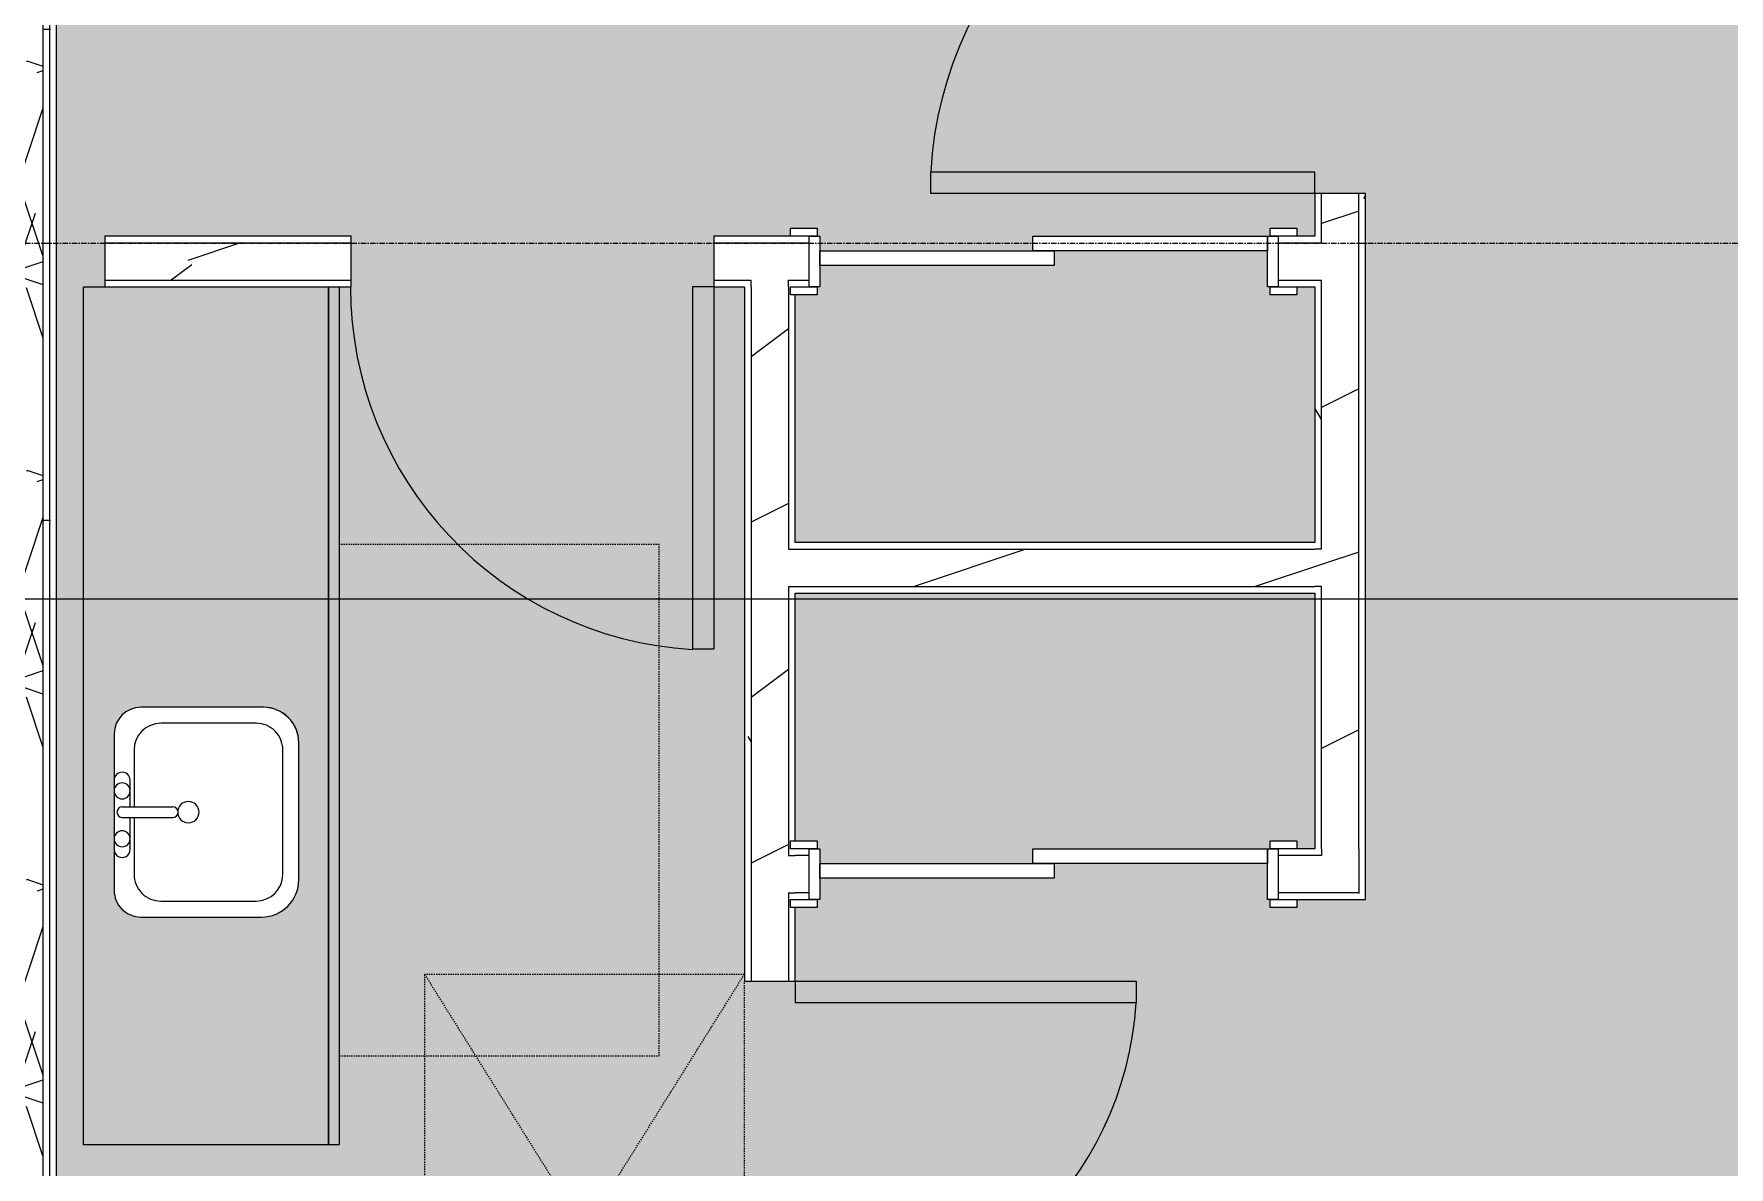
# Model space of a CAD drawing. Header units: inches. Extents: x -4501 to -113, y 9396 to 12816.
# Drawn here: x -3424.2 to -3265.2, y 11781.9 to 11888.2 of the extents above; entities that cross this region are included whole.
import ezdxf

# ---------------------------------------------------------------- set-up
doc = ezdxf.new("R2010")
doc.units = ezdxf.units.IN
doc.header["$MEASUREMENT"] = 0
doc.linetypes.add('Grid Line 1_2_', pattern=[0.875, 0.5, -0.125, 0.125, -0.125])
doc.linetypes.add('Hidden 1_8_', pattern=[0.1875, 0.125, -0.0625])
for name, color, linetype, lineweight in [('0-1', 7, 'Continuous', 5), ('0-3', 7, 'Continuous', 9), ('A-AREA-PATT-4', 41, 'Continuous', 9), ('A-DETL-HDLN-1', 7, 'Hidden 1_8_', 9), ('A-DOOR-3', 7, 'Continuous', 9), ('A-DOOR-4', 90, 'Continuous', 13), ('A-DOOR-FRAM-2', 90, 'Continuous', 13), ('A-WALL', 113, 'Continuous', 9), ('A-WALL-3', 250, 'Continuous', 25), ('A-WALL-4', 7, 'Continuous', 9), ('A-WALL-PATT-1', 7, 'Continuous', 9), ('A-WALL-PATT-2', 8, 'Continuous', 9), ('A-WALL-PATT-3', 111, 'Continuous', 9), ('G-ANNO-SYMB', 111, 'Continuous', 9), ('I-WALL-1', 2, 'Continuous', 25), ('P-SANR-FIXT-1', 7, 'Continuous', 9), ('Q-CASE-1', 254, 'Continuous', 9), ('Q-CASE-2', 250, 'Continuous', 25), ('Q-CASE-3', 7, 'Continuous', 9), ('S-GRID-1', 1, 'Grid Line 1_2_', 9)]:
    doc.layers.add(name, color=color, linetype=linetype, lineweight=lineweight)
pattern_1 = [(0, (0, 0), (61.44, 15.36), [2.534, -43.546, 2.534, -43.546, -245.76]), (0, (0, 0), (61.44, 15.36), [-92.16, 2.534, -89.626, 2.534, -43.546, -107.52]), (0, (0, 0), (61.44, 15.36), [-230.4, 2.534, -28.186, 2.534, -74.266]), (120, (23.04, 7.68), (-44.02215, 45.5286), [2.534, -43.546, 2.534, -43.546, -245.76]), (120, (23.04, 7.68), (-44.02215, 45.5286), [-92.16, 2.534, -89.626, 2.534, -43.546, -107.52]), (120, (23.04, 7.68), (-44.02215, 45.5286), [-230.4, 2.534, -28.186, 2.534, -74.266]), (240, (30.72, 38.4), (-17.41785, -60.8886), [2.534, -43.546, 2.534, -43.546, -245.76]), (240, (30.72, 38.4), (-17.41785, -60.8886), [-92.16, 2.534, -89.626, 2.534, -43.546, -107.52]), (240, (30.72, 38.4), (-17.41785, -60.8886), [-230.4, 2.534, -28.186, 2.534, -74.266])]
pattern_2 = [(216.87, (12.795, 31.987), (95.9612857, 63.9749714), [15.994, -143.942]), (206.565, (31.987, 22.391), (-31.986981, -31.986924), [35.763, -35.763]), (198.435, (31.987, 6.397), (-63.974746, -31.987128), [20.231, -80.922])]

# ---------------------------------------------------------------- blocks, each defined once
blk = doc.blocks.new('Single-Flush - 32_ x 84_-1372863-FLOOR PLAN - 1ST FLOOR')
at = {"layer": 'A-DOOR-3'}
blk.add_arc((16, -2.38), 32.07, 180, 266.4241, dxfattribs=at)
at = {"layer": 'A-DOOR-4'}
for p, q in [((14, -2.38), (14, -34.38)), ((16, -2.38), (14, -2.38)), ((16, -2.38), (16, -34.38)), ((16, -34.38), (14, -34.38))]:
    blk.add_line(p, q, dxfattribs=at)
blk = doc.blocks.new('Single-Flush - 36_ x 84_-1372824-FLOOR PLAN - 1ST FLOOR')
at = {"layer": 'A-DOOR-3'}
blk.add_arc((18, -2.38), 36.07, 180, 266.8211, dxfattribs=at)
at = {"layer": 'A-DOOR-4'}
for p, q in [((16, -2.38), (16, -38.39)), ((18, -2.38), (16, -2.38)), ((18, -2.38), (18, -38.39)), ((18, -38.39), (16, -38.39))]:
    blk.add_line(p, q, dxfattribs=at)
blk = doc.blocks.new('Single-Flush - 34_ x 84_-1372834-FLOOR PLAN - 1ST FLOOR')
at = {"layer": 'A-DOOR-3'}
blk.add_arc((17, -2.38), 34.07, 180, 266.6343, dxfattribs=at)
at = {"layer": 'A-DOOR-4'}
for p, q in [((15, -2.38), (15, -36.38)), ((17, -2.38), (15, -2.38)), ((17, -2.38), (17, -36.38)), ((17, -36.38), (15, -36.38))]:
    blk.add_line(p, q, dxfattribs=at)
blk = doc.blocks.new('FOLDING_SLIDING CLOSET - 42_ x 80_-1372875-FLOOR PLAN - 1ST FLOOR')
at = {"layer": 'A-DOOR-3'}
for p, q in [((-23.75, 3.25), (-21.25, 3.25)), ((-23.75, 2.5), (-23.75, 3.25)), ((-21.25, 3.25), (-21.25, 2.5)), ((21.25, 3.25), (23.75, 3.25)), ((21.25, 2.5), (21.25, 3.25)), ((23.75, 3.25), (23.75, 2.5)), ((-21.25, 2.5), (-23.75, 2.5)), ((23.75, 2.5), (21.25, 2.5)), ((-23.75, -2.25), (-21.25, -2.25)), ((-23.75, -3), (-23.75, -2.25)), ((-21.25, -3), (-23.75, -3)), ((-21.25, -2.25), (-21.25, -3)), ((21.25, -2.25), (23.75, -2.25)), ((21.25, -3), (21.25, -2.25)), ((23.75, -3), (21.25, -3)), ((23.75, -2.25), (23.75, -3))]:
    blk.add_line(p, q, dxfattribs=at)
at = {"layer": 'A-DOOR-4'}
for p, q in [((-1, 0.5), (21, 0.5)), ((-1, -0.88), (-1, 0.5)), ((21, 0.5), (21, -0.88)), ((-21, -0.88), (1, -0.88)), ((-21, -2.25), (-21, -0.88)), ((21, -0.88), (-1, -0.88)), ((1, -0.88), (1, -2.25)), ((1, -2.25), (-21, -2.25))]:
    blk.add_line(p, q, dxfattribs=at)
at = {"layer": 'A-DOOR-FRAM-2'}
for p, q in [((-22, 2.5), (-21, 2.5)), ((-22, -2.25), (-22, 2.5)), ((-21, 2.5), (-21, -2.25)), ((21, 2.5), (22, 2.5)), ((21, -2.25), (21, 2.5)), ((22, 2.5), (22, -2.25)), ((-21, -2.25), (-22, -2.25)), ((22, -2.25), (21, -2.25))]:
    blk.add_line(p, q, dxfattribs=at)
blk = doc.blocks.new('M_Sink Vanity-Square - 500 x 440mm-1352614-FLOOR PLAN - 1ST FLOOR')
at = {"layer": 'P-SANR-FIXT-1'}
for p, q in [((7.96, 7.09), (-6.72, 7.09)), ((7.96, 7.09), (-6.72, 7.09)), ((3.62, 7.09), (-2.88, 7.09)), ((0.12, 5.22), (-5.22, 5.22)), ((-2.88, 5.59), (0.12, 5.59)), ((0.12, 6.33), (0.12, 1.59)), ((1.12, 6.33), (1.12, 1.59)), ((1.12, 5.59), (3.62, 5.59)), ((6.46, 5.22), (1.12, 5.22)), ((-9.22, 4.59), (-9.22, -6.73)), ((-9.22, 4.59), (-9.22, -6.73)), ((10.46, -6.91), (10.46, 4.59)), ((10.46, -6.91), (10.46, 4.59)), ((-7.72, 2.72), (-7.72, -6.23)), ((8.96, -6.23), (8.96, 2.72)), ((-5.22, -8.73), (6.46, -8.73)), ((-5.72, -10.23), (7.14, -10.23)), ((-5.72, -10.23), (7.14, -10.23))]:
    blk.add_line(p, q, dxfattribs=at)
for centre, radius, start, end in [((-6.72, 4.59), 2.5, 90, 180), ((-6.72, 4.59), 2.5, 90, 180), ((-2.88, 6.34), 0.75, 90, 270), ((-1.88, 6.34), 0.75, 360, 180), ((0.62, 6.33), 0.5, 360, 180), ((2.62, 6.34), 0.75, 360, 180), ((3.62, 6.34), 0.75, 270, 90), ((7.96, 4.59), 2.5, 0, 90), ((7.96, 4.59), 2.5, 360, 90), ((-5.22, 2.72), 2.5, 90, 180), ((-1.88, 6.34), 0.75, 180, 0), ((2.62, 6.34), 0.75, 180, 360), ((6.46, 2.72), 2.5, 0, 90), ((0.62, 1.59), 0.5, 180, 0), ((0.62, 0.13), 1, 360, 180), ((0.62, 0.13), 1, 180, 0), ((-5.22, -6.23), 2.5, 180, 270), ((6.46, -6.23), 2.5, 270, 0), ((-5.72, -6.73), 3.5, 180, 270), ((-5.72, -6.73), 3.5, 180, 270), ((7.14, -6.91), 3.32, 270, 360), ((7.14, -6.91), 3.32, 270, 0)]:
    blk.add_arc(centre, radius, start, end, dxfattribs=at)
blk = doc.blocks.new('OD_CW_Base Cabinet - OD_CW_Base Cabinet-1437192-FLOOR PLAN - 1ST FLOOR')
at = {"layer": 'Q-CASE-1'}
blk.add_hatch(color=256, dxfattribs=at).paths.add_polyline_path([(81.26, 0), (0.74, 0), (0.74, -1), (81.26, -1)], flags=0)
h = blk.add_hatch(color=256, dxfattribs=at)
h.paths.add_polyline_path([(81.26, -18.63), (81.26, -1), (0.74, -1), (0.74, -24), (81.26, -24), (81.26, -21.13)], flags=0)
h.paths.add_polyline_path([(59.88, -18.63), (59.8, -19.27), (59.55, -19.88), (59.15, -20.39), (58.63, -20.79), (58.03, -21.04), (57.38, -21.13), (42.05, -21.04), (41.45, -20.79), (40.93, -20.39), (40.53, -19.88), (40.28, -19.27), (40.2, -18.63), (40.2, -7.12), (40.31, -6.26), (40.64, -5.46), (41.17, -4.77), (41.86, -4.25), (42.7, -3.91), (43.52, -3.8), (56.38, -3.8), (57.38, -3.96), (58.13, -4.27), (58.86, -4.83), (59.41, -5.55), (59.76, -6.4), (59.88, -7.3)], flags=0)
at = {"layer": 'Q-CASE-2'}
for p, q in [((0.74, 0), (81.26, 0)), ((81.26, 0), (81.26, -24)), ((0.74, -24), (0.74, -22)), ((81.26, -24), (0.74, -24))]:
    blk.add_line(p, q, dxfattribs=at)
at = {"layer": 'Q-CASE-3'}
for p, q in [((0.74, 0), (81.26, 0)), ((81.26, -1), (0.74, -1)), ((0.74, -1), (81.26, -1)), ((81.26, 0), (81.26, -1)), ((81.26, -1), (81.26, -24)), ((0.74, -24), (0.74, -22)), ((81.26, -24), (0.74, -24))]:
    blk.add_line(p, q, dxfattribs=at)
blk = doc.blocks.new('1750 Ox - Unit Layouts_rvt-1-FLOOR PLAN - 1ST FLOOR')
at = {"layer": 'A-WALL-PATT-1'}
h = blk.add_hatch(dxfattribs=at)
h.set_pattern_fill('FP_2', color=256, style=0, pattern_type=2)
h.set_pattern_definition(pattern_1)
h.paths.add_polyline_path([(-3299.9, 11869.26), (-3299.35, 11869.26), (-3299.41, 11873.26), (-3299.98, 11873.26), (-3299.98, 11869.26)], flags=0)
h.paths.add_polyline_path([(-3299.35, 11909.26), (-3299.35, 12079.96), (-3299.98, 12079.96), (-3299.98, 11909.26)], flags=0)
h = blk.add_hatch(dxfattribs=at)
h.set_pattern_fill('FP_2', color=256, style=0, pattern_type=2)
h.set_pattern_definition(pattern_1)
h.paths.add_polyline_path([(-3356.98, 11721.99), (-3356.98, 11767.36), (-3357.6, 11767.36), (-3357.6, 11721.99)], flags=0)
h.paths.add_polyline_path([(-3356.98, 11799.36), (-3356.98, 11864.51), (-3357.6, 11864.51), (-3357.6, 11799.36)], flags=0)
h = blk.add_hatch(dxfattribs=at)
h.set_pattern_fill('FP_2', color=256, style=0, pattern_type=2)
h.set_pattern_definition(pattern_1)
h.paths.add_polyline_path([(-3303.48, 11811.76), (-3303.48, 11836.38), (-3304.1, 11836.38), (-3304.1, 11811.76)], flags=0)
h.paths.add_polyline_path([(-3304.1, 11839.88), (-3303.48, 11839.88), (-3303.48, 11865.13), (-3304.1, 11865.13), (-3304.1, 11840.51)], flags=0)
at = {"layer": 'A-WALL-PATT-2'}
h = blk.add_hatch(dxfattribs=at)
h.set_pattern_fill('FP_4', color=256, style=0, pattern_type=2)
h.set_pattern_definition(pattern_2)
h.paths.add_polyline_path([(-3299.98, 11868.63), (-3299.98, 11873.26), (-3303.48, 11873.26), (-3303.48, 11868.63), (-3300.07, 11868.63)], flags=0)
h.paths.add_polyline_path([(-3303.48, 11909.26), (-3299.98, 11909.26), (-3299.98, 12079.96), (-3303.48, 12079.96), (-3303.48, 11945.17)], flags=0)
h = blk.add_hatch(dxfattribs=at)
h.set_pattern_fill('FP_4', color=256, style=0, pattern_type=2)
h.set_pattern_definition(pattern_2)
h.paths.add_polyline_path([(-3396.6, 11865.13), (-3394.48, 11865.13), (-3394.48, 11868.63), (-3417.6, 11868.63), (-3417.6, 11865.13), (-3399.68, 11865.13)], flags=0)
h.paths.add_polyline_path([(-3304.1, 11865.13), (-3303.48, 11865.13), (-3303.48, 11868.63), (-3307.54, 11868.63), (-3307.54, 11865.13), (-3306.62, 11865.13)], flags=0)
h.paths.add_polyline_path([(-3360.48, 11865.13), (-3351.54, 11865.13), (-3351.54, 11868.63), (-3360.48, 11868.63)], flags=0)
h = blk.add_hatch(dxfattribs=at)
h.set_pattern_fill('FP_4', color=256, style=0, pattern_type=2)
h.set_pattern_definition(pattern_2)
h.paths.add_polyline_path([(-3299.98, 11811.13), (-3299.98, 11868.63), (-3303.48, 11868.63), (-3303.46, 11811.13)], flags=0)
h = blk.add_hatch(dxfattribs=at)
h.set_pattern_fill('FP_4', color=256, style=0, pattern_type=2)
h.set_pattern_definition(pattern_2)
h.paths.add_polyline_path([(-3355.97, 11721.99), (-3353.48, 11721.99), (-3353.48, 11767.36), (-3356.98, 11767.36), (-3356.98, 11721.99)], flags=0)
h.paths.add_polyline_path([(-3356.98, 11799.36), (-3353.48, 11799.36), (-3353.48, 11865.13), (-3356.98, 11865.13), (-3356.98, 11859.05)], flags=0)
h = blk.add_hatch(dxfattribs=at)
h.set_pattern_fill('FP_4', color=256, style=0, pattern_type=2)
h.set_pattern_definition(pattern_2)
h.paths.add_polyline_path([(-3304.1, 11836.38), (-3303.48, 11836.38), (-3303.48, 11839.88), (-3353.48, 11839.88), (-3353.48, 11836.38), (-3312.25, 11836.38)], flags=0)
h = blk.add_hatch(dxfattribs=at)
h.set_pattern_fill('FP_4', color=256, style=0, pattern_type=2)
h.set_pattern_definition(pattern_2)
h.paths.add_polyline_path([(-3353.48, 11807.63), (-3351.54, 11807.63), (-3351.54, 11811.13), (-3353.48, 11811.13)], flags=0)
h.paths.add_polyline_path([(-3299.98, 11807.63), (-3299.98, 11811.13), (-3307.54, 11811.13), (-3307.54, 11807.63), (-3303.48, 11807.63)], flags=0)
at = {"layer": 'A-DETL-HDLN-1'}
for p, q in [((-3365.6, 11840.33), (-3395.6, 11840.33)), ((-3365.6, 11792.33), (-3365.6, 11840.33)), ((-3387.6, 11799.99), (-3387.6, 11751.99)), ((-3357.6, 11799.99), (-3387.6, 11799.99)), ((-3387.6, 11799.99), (-3357.6, 11751.99)), ((-3387.6, 11751.99), (-3357.6, 11799.99)), ((-3357.6, 11767.36), (-3357.6, 11799.36)), ((-3395.6, 11792.33), (-3365.6, 11792.33))]:
    blk.add_line(p, q, dxfattribs=at)
at = {"layer": 'A-WALL-3'}
for p, q in [((-3304.1, 11873.26), (-3304.1, 11869.26)), ((-3299.35, 11873.26), (-3304.1, 11873.26)), ((-3299.35, 11869.26), (-3299.35, 11873.26)), ((-3394.48, 11869.26), (-3417.6, 11869.26)), ((-3417.6, 11869.26), (-3417.6, 11864.51)), ((-3394.48, 11864.51), (-3394.48, 11869.26)), ((-3353.29, 11869.26), (-3360.48, 11869.26)), ((-3360.48, 11869.26), (-3360.48, 11864.51)), ((-3304.1, 11869.26), (-3305.79, 11869.26)), ((-3299.35, 11811.76), (-3299.35, 11869.26)), ((-3417.6, 11864.51), (-3394.48, 11864.51)), ((-3360.48, 11864.51), (-3357.6, 11864.51)), ((-3357.6, 11864.51), (-3357.6, 11799.36)), ((-3305.79, 11864.51), (-3304.1, 11864.51)), ((-3304.1, 11864.51), (-3304.1, 11840.51)), ((-3352.85, 11840.51), (-3352.85, 11863.76)), ((-3304.1, 11840.51), (-3352.85, 11840.51)), ((-3352.85, 11812.51), (-3352.85, 11835.76)), ((-3352.85, 11835.76), (-3304.1, 11835.76)), ((-3304.1, 11835.76), (-3304.1, 11811.76)), ((-3304.1, 11811.76), (-3305.79, 11811.76)), ((-3299.35, 11807.63), (-3299.35, 11811.76)), ((-3305.79, 11807.01), (-3299.35, 11807.01)), ((-3299.35, 11807.01), (-3299.35, 11807.63)), ((-3352.85, 11799.36), (-3352.85, 11806.26)), ((-3357.6, 11799.36), (-3352.85, 11799.36))]:
    blk.add_line(p, q, dxfattribs=at)
at = {"layer": 'A-WALL-4'}
for p, q in [((-3303.48, 11869.26), (-3303.48, 11873.26)), ((-3299.98, 11869.26), (-3299.98, 11873.26)), ((-3303.48, 11868.63), (-3303.48, 11869.26)), ((-3299.98, 11868.63), (-3299.98, 11869.26)), ((-3417.6, 11868.63), (-3394.48, 11868.63)), ((-3360.48, 11868.63), (-3351.54, 11868.63)), ((-3307.54, 11868.63), (-3304.1, 11868.63)), ((-3304.1, 11868.63), (-3303.48, 11868.63)), ((-3299.98, 11811.76), (-3299.98, 11868.63)), ((-3417.6, 11865.13), (-3394.48, 11865.13)), ((-3360.48, 11865.13), (-3356.98, 11865.13)), ((-3356.98, 11864.51), (-3356.98, 11865.13)), ((-3356.98, 11864.51), (-3356.98, 11799.36)), ((-3353.48, 11864.51), (-3353.48, 11865.13)), ((-3353.48, 11865.13), (-3351.54, 11865.13)), ((-3353.48, 11864.51), (-3353.48, 11839.88)), ((-3307.54, 11865.13), (-3304.1, 11865.13)), ((-3304.1, 11865.13), (-3303.48, 11865.13)), ((-3303.48, 11839.88), (-3303.48, 11865.13)), ((-3353.48, 11839.88), (-3352.85, 11839.88)), ((-3352.85, 11839.88), (-3304.1, 11839.88)), ((-3303.48, 11839.88), (-3304.1, 11839.88)), ((-3353.48, 11836.38), (-3353.48, 11811.13)), ((-3353.48, 11836.38), (-3352.85, 11836.38)), ((-3352.85, 11836.38), (-3304.1, 11836.38)), ((-3303.48, 11836.38), (-3304.1, 11836.38)), ((-3303.48, 11811.76), (-3303.48, 11836.38)), ((-3303.48, 11811.76), (-3303.48, 11811.13)), ((-3299.98, 11811.76), (-3299.98, 11811.13)), ((-3353.48, 11811.13), (-3352.85, 11811.13)), ((-3351.54, 11811.13), (-3352.85, 11811.13)), ((-3303.48, 11811.13), (-3307.54, 11811.13)), ((-3299.98, 11811.13), (-3299.98, 11807.63)), ((-3353.48, 11807.63), (-3352.85, 11807.63)), ((-3353.48, 11807.63), (-3353.48, 11799.36)), ((-3351.54, 11807.63), (-3352.85, 11807.63)), ((-3299.98, 11807.63), (-3307.54, 11807.63))]:
    blk.add_line(p, q, dxfattribs=at)
at = {"layer": '0-3'}
for name, p, rotation in [('Single-Flush - 36_ x 84_-1372824-FLOOR PLAN - 1ST FLOOR', (-3301.73, 11891.26), 269.9999999999998), ('FOLDING_SLIDING CLOSET - 42_ x 80_-1372875-FLOOR PLAN - 1ST FLOOR', (-3329.54, 11867.01), 180), ('OD_CW_Base Cabinet - OD_CW_Base Cabinet-1437192-FLOOR PLAN - 1ST FLOOR', (-3395.6, 11865.25), 269.9999999999947), ('M_Sink Vanity-Square - 500 x 440mm-1352614-FLOOR PLAN - 1ST FLOOR', (-3409.63, 11814.59), 90.00000000000315), ('FOLDING_SLIDING CLOSET - 42_ x 80_-1372875-FLOOR PLAN - 1ST FLOOR', (-3329.54, 11809.51), 180), ('Single-Flush - 32_ x 84_-1372863-FLOOR PLAN - 1ST FLOOR', (-3355.23, 11783.36), 90.00000000000078)]:
    blk.add_blockref(name, p, dxfattribs=dict(at, rotation=rotation))
blk.add_blockref('Single-Flush - 34_ x 84_-1372834-FLOOR PLAN - 1ST FLOOR', (-3377.48, 11866.88), dxfattribs=at)

msp = doc.modelspace()

# ---------------------------------------------------------------- hatches: boundary and pattern name
at = {"layer": 'A-AREA-PATT-4'}
h = msp.add_hatch(color=256, dxfattribs=at)
h.paths.add_polyline_path([(-3292.2479, 11718.9894), (-3256.8729, 11719.0519), (-3256.8729, 11720.9894), (-3254.8729, 11720.9894), (-3254.8729, 11721.9894), (-3201.1229, 11721.9894), (-3201.1229, 11723.9894), (-3236.8729, 11723.9894), (-3236.8729, 11753.9894), (-3201.1229, 11753.9894), (-3201.1229, 11745.9894), (-3161.7052, 11745.9894), (-3161.7052, 11769.0315), (-3162.0802, 11769.0315), (-3162.0802, 11793.0315), (-3161.7052, 11793.0315), (-3161.7052, 11815.6144), (-3140.1237, 11815.6144), (-3140.1237, 11816.0736), (-3212.8302, 11815.9948), (-3212.8834, 11814.133), (-3213.027, 11813.9894), (-3213.9231, 11813.9683), (-3213.9231, 11813.7394), (-3216.5463, 11813.7394), (-3216.5463, 11813.4894), (-3217.1368, 11813.4894), (-3217.1368, 11813.7394), (-3217.7274, 11813.7394), (-3217.7274, 11813.4894), (-3218.3179, 11813.4894), (-3218.3179, 11813.7394), (-3218.9085, 11813.7394), (-3218.9085, 11813.4894), (-3219.499, 11813.4894), (-3219.499, 11813.7394), (-3220.0896, 11813.7394), (-3220.0896, 11813.4894), (-3220.6801, 11813.4894), (-3220.6801, 11813.7394), (-3230.1695, 11813.7394), (-3230.1695, 11813.4894), (-3231.8743, 11813.4894), (-3231.8743, 11813.7394), (-3235.7372, 11813.7394), (-3235.7372, 11813.9894), (-3236.6333, 11813.9894), (-3236.8302, 11814.1862), (-3236.8302, 11816.0736), (-3260.8302, 11816.0736), (-3260.8302, 11852.0736), (-3232.3037, 11852.0736), (-3232.3037, 11862.5215), (-3215.8037, 11862.5215), (-3215.8037, 11852.0736), (-3208.3037, 11852.0736), (-3208.3037, 11862.5215), (-3191.8037, 11862.5215), (-3191.8037, 11852.0736), (-3184.3037, 11852.0736), (-3184.3037, 11862.5215), (-3167.8037, 11862.5215), (-3167.8037, 11852.0736), (-3140.1237, 11852.0736), (-3140.1237, 11957.6863), (-3151.727, 11957.6863), (-3151.727, 11975.6863), (-3147.727, 11975.6863), (-3147.727, 12011.6863), (-3151.727, 12011.6863), (-3151.727, 12029.6863), (-3140.1237, 12029.6863), (-3140.1237, 12079.9644), (-3299.352, 12079.9644), (-3299.352, 11909.2583), (-3304.102, 11909.2583), (-3304.102, 12051.0644), (-3306.227, 12051.0644), (-3306.227, 12055.8144), (-3304.102, 12055.8144), (-3304.102, 12079.9644), (-3307.352, 12079.9644), (-3307.352, 12056.8144), (-3308.4618, 12056.8144), (-3308.5395, 12056.3144), (-3308.9921, 12056.3144), (-3308.9921, 12056.8144), (-3325.5373, 12056.8144), (-3325.602, 12056.3144), (-3325.6667, 12056.3144), (-3325.6667, 12056.8144), (-3335.352, 12056.8144), (-3335.352, 12079.9644), (-3337.102, 12079.9644), (-3337.102, 12055.8144), (-3336.227, 12055.8144), (-3336.227, 12051.0644), (-3341.852, 12051.0644), (-3341.852, 12079.9644), (-3422.1237, 12079.9644), (-3422.1237, 11721.9894), (-3417.602, 11721.9894), (-3417.602, 11751.9894), (-3357.602, 11751.9894), (-3357.602, 11767.3644), (-3352.852, 11767.3644), (-3352.852, 11756.7394), (-3350.2999, 11756.7394), (-3350.2999, 11757.4894), (-3347.7999, 11757.4894), (-3347.7999, 11756.7394), (-3325.5499, 11756.7394), (-3325.5499, 11755.3644), (-3305.5499, 11755.3644), (-3305.5499, 11756.7394), (-3305.2999, 11756.7394), (-3305.2999, 11757.4894), (-3302.7999, 11757.4894), (-3302.7999, 11756.7394), (-3295.8729, 11756.7394), (-3295.8729, 11721.9894), (-3294.8729, 11721.9894), (-3294.8729, 11720.9894), (-3292.8729, 11720.9894), (-3292.8729, 11719.0519), (-3292.2479, 11719.0519)], flags=0)
h.paths.add_polyline_path([(-3291.8565, 11720.9894), (-3292.8729, 11720.9894), (-3292.8729, 11756.9894), (-3291.1229, 11756.9894), (-3291.1229, 11720.9894)], flags=0)
h.paths.add_polyline_path([(-3341.3947, 11721.9894), (-3300.6229, 11721.9894), (-3300.6229, 11751.9894), (-3302.7999, 11751.9894), (-3302.7999, 11751.2394), (-3305.2999, 11751.2394), (-3305.2999, 11751.9894), (-3305.5499, 11751.9894), (-3305.5499, 11753.9894), (-3327.5499, 11753.9894), (-3327.5499, 11755.3644), (-3347.5499, 11755.3644), (-3347.5499, 11751.9894), (-3347.7999, 11751.9894), (-3347.7999, 11751.2394), (-3350.2999, 11751.2394), (-3350.2999, 11751.9894), (-3352.852, 11751.9894), (-3352.852, 11721.9894), (-3345.352, 11721.9894)], flags=0)
h.paths.add_polyline_path([(-3341.3947, 11723.7643), (-3345.352, 11723.7643), (-3345.352, 11749.7643), (-3320.352, 11749.7643), (-3320.352, 11723.7643)], flags=0)
h.paths.add_polyline_path([(-3419.602, 11758.0132), (-3419.602, 11777.9656), (-3411.8757, 11777.9656), (-3410.9113, 11777.8386), (-3410.0126, 11777.4664), (-3409.2409, 11776.8742), (-3408.6487, 11776.1025), (-3408.2765, 11775.2038), (-3408.1495, 11773.6112), (-3408.1495, 11772.8511), (-3405.1257, 11773.1988), (-3404.1257, 11774.3905), (-3403.1257, 11774.9573), (-3401.6162, 11775.3151), (-3400.1257, 11775.4894), (-3398.1333, 11775.3151), (-3395.602, 11774.5865), (-3394.1257, 11774.0492), (-3391.8683, 11772.938), (-3390.1257, 11771.7292), (-3389.1257, 11770.7292), (-3388.6257, 11769.8631), (-3388.1257, 11768.4894), (-3388.1257, 11767.4894), (-3388.6257, 11766.1157), (-3389.1257, 11765.2496), (-3390.1257, 11764.2496), (-3392.1257, 11762.8622), (-3394.1257, 11761.9296), (-3396.1257, 11761.2016), (-3398.1333, 11760.6637), (-3400.1257, 11760.4894), (-3401.6162, 11760.6637), (-3402.1257, 11760.7535), (-3403.1257, 11761.0215), (-3404.1257, 11761.5883), (-3405.1257, 11762.78), (-3408.1495, 11763.1277), (-3408.1495, 11761.7394), (-3408.2765, 11760.775), (-3408.6487, 11759.8763), (-3409.2409, 11759.1046), (-3410.0126, 11758.5124), (-3410.9113, 11758.1401), (-3411.8757, 11758.0132), (-3417.602, 11758.0132)], flags=0)
h.paths.add_polyline_path([(-3409.2409, 11783.9894), (-3419.602, 11783.9894), (-3419.602, 11864.5083), (-3417.602, 11864.5083), (-3417.602, 11869.2583), (-3394.477, 11869.2583), (-3394.477, 11864.5083), (-3395.602, 11864.5083), (-3395.602, 11783.9894), (-3408.6487, 11783.9894)], flags=0)
h.paths.add_polyline_path([(-3352.852, 11799.3644), (-3357.602, 11799.3644), (-3357.602, 11864.5083), (-3360.477, 11864.5083), (-3360.477, 11869.2583), (-3353.2895, 11869.2583), (-3353.2895, 11870.0083), (-3350.7895, 11870.0083), (-3350.7895, 11869.2583), (-3350.5395, 11869.2583), (-3350.5395, 11867.8833), (-3330.5395, 11867.8833), (-3330.5395, 11869.2583), (-3308.2895, 11869.2583), (-3308.2895, 11870.0083), (-3305.7895, 11870.0083), (-3305.7895, 11869.2583), (-3304.102, 11869.2583), (-3304.102, 11873.2583), (-3299.352, 11873.2583), (-3299.352, 11807.0083), (-3305.7895, 11807.0083), (-3305.7895, 11806.2583), (-3308.2895, 11806.2583), (-3308.2895, 11807.0083), (-3308.5395, 11807.0083), (-3308.5395, 11810.3833), (-3328.5395, 11810.3833), (-3328.5395, 11809.0083), (-3350.5395, 11809.0083), (-3350.5395, 11807.0083), (-3350.7895, 11807.0083), (-3350.7895, 11806.2583), (-3352.852, 11806.2583), (-3352.852, 11804.9647)], flags=0)
h.paths.add_polyline_path([(-3349.4428, 11810.3833), (-3330.5395, 11810.3833), (-3330.5395, 11811.7583), (-3308.2895, 11811.7583), (-3308.2895, 11812.5083), (-3305.7895, 11812.5083), (-3305.7895, 11811.7583), (-3304.102, 11811.7583), (-3304.102, 11835.7583), (-3352.852, 11835.7583), (-3352.852, 11812.5083), (-3350.7895, 11812.5083), (-3350.7895, 11811.7583), (-3350.5395, 11811.7583), (-3350.5395, 11810.3833)], flags=0)
h.paths.add_polyline_path([(-3304.102, 11840.5083), (-3304.102, 11864.5083), (-3305.7895, 11864.5083), (-3305.7895, 11863.7583), (-3308.2895, 11863.7583), (-3308.2895, 11864.5083), (-3308.5395, 11864.5083), (-3308.5395, 11867.8833), (-3328.5395, 11867.8833), (-3328.5395, 11866.5083), (-3350.5395, 11866.5083), (-3350.5395, 11864.5083), (-3350.7895, 11864.5083), (-3350.7895, 11863.7583), (-3352.852, 11863.7583), (-3352.852, 11840.5083), (-3312.2502, 11840.5083)], flags=0)
h.paths.add_polyline_path([(-3161.402, 11908.1333), (-3209.402, 11908.1333), (-3209.402, 11943.1333), (-3203.402, 11943.1333), (-3203.402, 11944.1333), (-3167.402, 11944.1333), (-3167.402, 11943.1333), (-3161.402, 11943.1333), (-3161.402, 11912.1333)], flags=0)
h.paths.add_polyline_path([(-3419.602, 11910.6997), (-3419.602, 11928.6997), (-3401.602, 11928.6997), (-3401.602, 11910.6997)], flags=0)
h.paths.add_polyline_path([(-3351.5395, 11932.6997), (-3420.102, 11932.6997), (-3420.102, 12010.6997), (-3340.102, 12010.6997), (-3340.102, 11932.6997), (-3350.5395, 11932.6997)], flags=0)
h.paths.add_polyline_path([(-3241.227, 11955.1966), (-3248.727, 11955.1966), (-3248.727, 12039.1966), (-3213.727, 12039.1966), (-3213.727, 12033.1966), (-3212.727, 12033.1966), (-3212.727, 11961.1966), (-3213.727, 11961.1966), (-3213.727, 11955.1966)], flags=0)
h.paths.add_polyline_path([(-3195.6722, 11964.1966), (-3197.727, 11964.1966), (-3197.727, 12024.1966), (-3167.727, 12024.1966), (-3167.727, 11964.1966)], flags=0)
h.paths.add_polyline_path([(-3411.6244, 12012.6315), (-3419.602, 12012.6315), (-3419.602, 12030.6315), (-3401.602, 12030.6315), (-3401.602, 12012.6315)], flags=0)
at = {"layer": 'A-WALL-PATT-3'}
h = msp.add_hatch(dxfattribs=at)
h.set_pattern_fill('FP_5', color=256, style=0, pattern_type=2)
h.set_pattern_definition([(161.57, (0.96, 0.96), (-7.6802237, -0.0009796), [0, -54.643, 6.067, 0]), (18.43, (-0.96, 0.96), (-7.6802237, 0.0009796), [0, -54.643, 6.067, 0]), (108.43, (0.96, 0.96), (3.8382953, -19.2013653), [18.211, -42.499]), (71.57, (-0.96, 0.96), (3.8382953, 19.2013653), [18.211, -42.499])])
h.paths.add_polyline_path([(-3423.3737, 11720.7394), (-3423.3748, 12080.5894), (-3426.8737, 12080.5894), (-3426.8737, 11720.7394)], flags=0)
h = msp.add_hatch(dxfattribs=at)
h.set_pattern_fill('FP_2', color=256, style=0, pattern_type=2)
h.set_pattern_definition(pattern_1)
h.paths.add_polyline_path([(-3422.7487, 11721.3644), (-3422.7487, 12080.5894), (-3423.3737, 12080.5894), (-3423.3737, 11721.3644)], flags=0)
h = msp.add_hatch(dxfattribs=at)
h.set_pattern_fill('FP_2', color=256, style=0, pattern_type=2)
h.set_pattern_definition(pattern_1)
h.paths.add_polyline_path([(-3422.1237, 11721.9894), (-3422.1237, 12079.9644), (-3422.7487, 12079.9644), (-3422.7487, 11721.9894)], flags=0)

# ---------------------------------------------------------------- linework, layer by layer
at = {"layer": 'A-WALL'}
for p, q in [((-3423.3737, 11720.7394), (-3423.3737, 12080.5894)), ((-3422.7487, 11721.3644), (-3422.7487, 12080.5894))]:
    msp.add_line(p, q, dxfattribs=at)
at = {"layer": 'G-ANNO-SYMB'}
msp.add_line((-357.4311, 11835.1926), (-4107.5071, 11835.1926), dxfattribs=at)
at = {"layer": 'I-WALL-1'}
msp.add_line((-3422.1237, 11721.9894), (-3422.1237, 12079.9644), dxfattribs=at)
at = {"layer": 'S-GRID-1'}
msp.add_line((-464.451, 11868.5894), (-4316.3408, 11868.5894), dxfattribs=at)

# ---------------------------------------------------------------- block references
at = {"layer": '0-1'}
msp.add_blockref('1750 Ox - Unit Layouts_rvt-1-FLOOR PLAN - 1ST FLOOR', (0, 0), dxfattribs=at)

doc.saveas('drawing.dxf')
